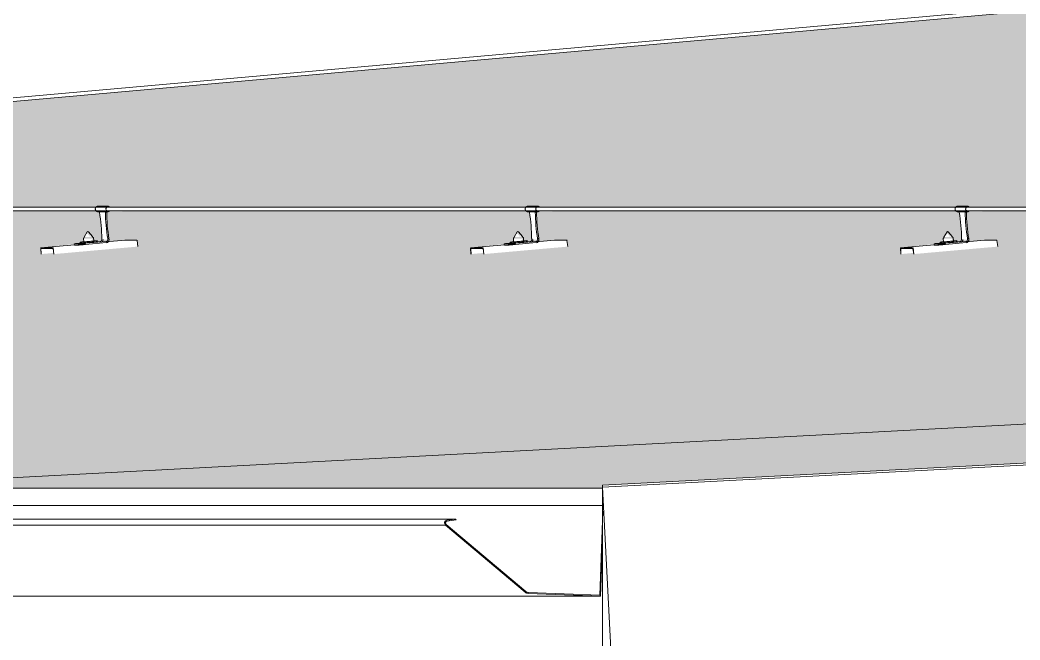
# Model space of a CAD drawing. Header units: metres. Extents: x 4238 to 4687, y -1 to 29.
# Drawn here: x 4305.529 to 4307.868, y 15.983 to 17.432 of the extents above; entities that cross this region are included whole.
import ezdxf

# ---------------------------------------------------------------- set-up
doc = ezdxf.new("R2010")
doc.units = ezdxf.units.M
for name, color, linetype, lineweight in [('A-GENM', 13, 'Continuous', 5), ('A-ROOF', 132, 'Continuous', 5), ('A-ROOF-PATT', 132, 'Continuous', 15), ('Q-SPCQ', 91, 'Continuous', 5)]:
    doc.layers.add(name, color=color, linetype=linetype, lineweight=lineweight)

# ---------------------------------------------------------------- blocks, each defined once
blk = doc.blocks.new('Static Line_Sayfa_Metal Deck_Pan Mount - Up to 15 _ pitch - Max 2 Users-1845874-SECTION - GRIDS C4-C5')
at = {"layer": 'Q-SPCQ'}
for p, q in [((4317.4304, 16.9945), (4303.7114, 16.9946)), ((4303.7114, 16.9866), (4317.2795, 16.9865)), ((4305.7336, 16.9971), (4305.7115, 16.9971)), ((4305.7115, 16.9841), (4305.7336, 16.9841)), ((4305.7147, 16.9841), (4305.7133, 16.9861)), ((4305.7148, 16.9829), (4305.7147, 16.9841)), ((4305.7147, 16.9841), (4305.7286, 16.9841)), ((4305.7272, 16.9861), (4305.7286, 16.9841)), ((4305.7286, 16.9841), (4305.7287, 16.9829)), ((4305.7287, 16.9829), (4305.7316, 16.9832)), ((4305.7316, 16.9832), (4305.7315, 16.9844)), ((4306.739, 16.997), (4306.717, 16.997)), ((4306.717, 16.984), (4306.739, 16.984)), ((4306.7201, 16.9841), (4306.7188, 16.9861)), ((4306.7202, 16.9829), (4306.7201, 16.9841)), ((4306.7201, 16.9841), (4306.734, 16.9841)), ((4306.7327, 16.9861), (4306.734, 16.9841)), ((4306.734, 16.9841), (4306.7341, 16.9829)), ((4306.7341, 16.9829), (4306.7371, 16.9832)), ((4306.7371, 16.9832), (4306.737, 16.9844)), ((4307.7445, 16.997), (4307.7225, 16.997)), ((4307.7225, 16.984), (4307.7445, 16.984)), ((4307.7256, 16.9841), (4307.7243, 16.9861)), ((4307.7257, 16.9829), (4307.7256, 16.9841)), ((4307.7256, 16.9841), (4307.7395, 16.9841)), ((4307.7382, 16.9861), (4307.7395, 16.9841)), ((4307.7395, 16.9841), (4307.7396, 16.9829)), ((4307.7396, 16.9829), (4307.7426, 16.9832)), ((4307.7426, 16.9832), (4307.7425, 16.9844)), ((4305.6681, 16.9105), (4305.7167, 16.9149)), ((4305.6697, 16.9131), (4305.67, 16.9101)), ((4305.6772, 16.9212), (4305.6775, 16.922)), ((4305.6772, 16.9212), (4305.6778, 16.9138)), ((4305.6787, 16.9228), (4305.6775, 16.922)), ((4305.679, 16.9235), (4305.6787, 16.9228)), ((4305.679, 16.9246), (4305.679, 16.9235)), ((4305.7306, 16.9149), (4305.682, 16.9105)), ((4305.6823, 16.9076), (4305.7308, 16.9119)), ((4305.6984, 16.9252), (4305.6983, 16.9262)), ((4305.6984, 16.9252), (4305.6988, 16.9245)), ((4305.7001, 16.9239), (4305.6988, 16.9245)), ((4305.7006, 16.9232), (4305.7001, 16.9239)), ((4305.7012, 16.9159), (4305.7006, 16.9232)), ((4305.7096, 16.9136), (4305.7093, 16.9165)), ((4305.7203, 16.9192), (4305.7201, 16.9212)), ((4305.7737, 16.9176), (4305.7307, 16.9138)), ((4305.7369, 16.9214), (4305.734, 16.9212)), ((4305.734, 16.9212), (4305.7342, 16.9192)), ((4305.7371, 16.9195), (4305.7369, 16.9214)), ((4305.7738, 16.9176), (4305.8025, 16.9176)), ((4305.8028, 16.9168), (4305.8046, 16.9026)), ((4306.6736, 16.9105), (4306.7222, 16.9149)), ((4306.6752, 16.9131), (4306.6755, 16.9101)), ((4306.6827, 16.9212), (4306.683, 16.922)), ((4306.6827, 16.9212), (4306.6833, 16.9138)), ((4306.6842, 16.9228), (4306.683, 16.922)), ((4306.6845, 16.9235), (4306.6842, 16.9228)), ((4306.6844, 16.9245), (4306.6845, 16.9235)), ((4306.7361, 16.9149), (4306.6875, 16.9105)), ((4306.6877, 16.9076), (4306.7363, 16.9119)), ((4306.7038, 16.9252), (4306.7038, 16.9262)), ((4306.7038, 16.9252), (4306.7043, 16.9245)), ((4306.7056, 16.9239), (4306.7043, 16.9245)), ((4306.7061, 16.9232), (4306.7056, 16.9239)), ((4306.7067, 16.9158), (4306.7061, 16.9232)), ((4306.7151, 16.9136), (4306.7148, 16.9165)), ((4306.7257, 16.9192), (4306.7256, 16.9212)), ((4306.7792, 16.9176), (4306.7361, 16.9137)), ((4306.7424, 16.9214), (4306.7395, 16.9212)), ((4306.7395, 16.9212), (4306.7396, 16.9192)), ((4306.7426, 16.9195), (4306.7424, 16.9214)), ((4306.7792, 16.9176), (4306.808, 16.9176)), ((4306.8082, 16.9168), (4306.8101, 16.9026)), ((4307.6791, 16.9105), (4307.7276, 16.9149)), ((4307.6807, 16.9131), (4307.6809, 16.9101)), ((4307.6881, 16.9212), (4307.6885, 16.922)), ((4307.6881, 16.9212), (4307.6888, 16.9138)), ((4307.6896, 16.9228), (4307.6885, 16.922)), ((4307.69, 16.9235), (4307.6896, 16.9228)), ((4307.6899, 16.9245), (4307.69, 16.9235)), ((4307.7415, 16.9149), (4307.693, 16.9105)), ((4307.6932, 16.9076), (4307.7418, 16.9119)), ((4307.7093, 16.9252), (4307.7092, 16.9262)), ((4307.7093, 16.9252), (4307.7098, 16.9245)), ((4307.7111, 16.9239), (4307.7098, 16.9245)), ((4307.7115, 16.9232), (4307.7111, 16.9239)), ((4307.7122, 16.9158), (4307.7115, 16.9232)), ((4307.7205, 16.9136), (4307.7203, 16.9165)), ((4307.7312, 16.9192), (4307.731, 16.9212)), ((4307.7847, 16.9176), (4307.7416, 16.9137)), ((4307.7479, 16.9214), (4307.7449, 16.9212)), ((4307.7449, 16.9212), (4307.7451, 16.9192)), ((4307.7481, 16.9194), (4307.7479, 16.9214)), ((4307.7847, 16.9176), (4307.8135, 16.9176)), ((4307.8137, 16.9168), (4307.8156, 16.9026)), ((4305.5774, 16.8994), (4305.578, 16.8852)), ((4305.6562, 16.9071), (4305.5775, 16.9001)), ((4305.6063, 16.9001), (4305.5775, 16.9001)), ((4305.5784, 16.8852), (4305.5779, 16.8974)), ((4305.578, 16.8982), (4305.6062, 16.8982)), ((4305.6065, 16.8974), (4305.6081, 16.8852)), ((4305.6084, 16.8852), (4305.6066, 16.8994)), ((4305.6558, 16.9093), (4305.656, 16.9063)), ((4305.656, 16.9092), (4305.6647, 16.9092)), ((4305.6563, 16.9062), (4305.6649, 16.9062)), ((4305.6821, 16.9094), (4305.6648, 16.9079)), ((4305.6822, 16.9088), (4305.6684, 16.9076)), ((4306.5829, 16.8994), (4306.5835, 16.8852)), ((4306.6617, 16.9071), (4306.583, 16.9001)), ((4306.6118, 16.9001), (4306.583, 16.9001)), ((4306.5839, 16.8852), (4306.5834, 16.8974)), ((4306.5835, 16.8982), (4306.6117, 16.8982)), ((4306.6119, 16.8974), (4306.6135, 16.8852)), ((4306.6139, 16.8852), (4306.612, 16.8994)), ((4306.6613, 16.9093), (4306.6615, 16.9063)), ((4306.6615, 16.9092), (4306.6702, 16.9092)), ((4306.6617, 16.9062), (4306.6704, 16.9062)), ((4306.6876, 16.9094), (4306.6703, 16.9079)), ((4306.6876, 16.9088), (4306.6739, 16.9076)), ((4307.5884, 16.8994), (4307.589, 16.8852)), ((4307.6671, 16.9071), (4307.5885, 16.9001)), ((4307.6173, 16.9001), (4307.5885, 16.9001)), ((4307.5893, 16.8852), (4307.5888, 16.8974)), ((4307.5889, 16.8981), (4307.6172, 16.8981)), ((4307.6174, 16.8974), (4307.619, 16.8852)), ((4307.6194, 16.8852), (4307.6175, 16.8994)), ((4307.6667, 16.9093), (4307.667, 16.9063)), ((4307.667, 16.9092), (4307.6756, 16.9092)), ((4307.6672, 16.9062), (4307.6759, 16.9062)), ((4307.6931, 16.9094), (4307.6758, 16.9079)), ((4307.6931, 16.9088), (4307.6793, 16.9076))]:
    blk.add_line(p, q, dxfattribs=at)
at = {"layer": 'Q-SPCQ', "flags": 128}
for points in [[(4305.7109, 16.997), (4305.7107, 16.997), (4305.7104, 16.997), (4305.7102, 16.9969), (4305.7099, 16.9968), (4305.7096, 16.9968), (4305.7094, 16.9967), (4305.7091, 16.9966), (4305.7089, 16.9965), (4305.7086, 16.9964), (4305.7084, 16.9963), (4305.7082, 16.9961), (4305.708, 16.996), (4305.7077, 16.9958), (4305.7075, 16.9957), (4305.7073, 16.9955), (4305.7071, 16.9954), (4305.7069, 16.9952), (4305.7067, 16.995), (4305.7066, 16.9948), (4305.7064, 16.9946), (4305.7062, 16.9944), (4305.7061, 16.9942), (4305.706, 16.994), (4305.7058, 16.9937), (4305.7057, 16.9935), (4305.7056, 16.9933), (4305.7055, 16.9931), (4305.7054, 16.9928), (4305.7053, 16.9926), (4305.7052, 16.9923), (4305.7052, 16.9921), (4305.7051, 16.9918), (4305.7051, 16.9916), (4305.705, 16.9913), (4305.705, 16.9911), (4305.705, 16.9908), (4305.705, 16.9906), (4305.705, 16.9903), (4305.705, 16.9901), (4305.705, 16.9898), (4305.7051, 16.9896), (4305.7051, 16.9893), (4305.7052, 16.9891), (4305.7052, 16.9888), (4305.7053, 16.9886), (4305.7054, 16.9883), (4305.7055, 16.9881), (4305.7056, 16.9879), (4305.7057, 16.9876), (4305.7058, 16.9874), (4305.7059, 16.9872), (4305.7061, 16.987), (4305.7062, 16.9867), (4305.7064, 16.9865), (4305.7065, 16.9863), (4305.7067, 16.9861), (4305.7069, 16.986), (4305.7071, 16.9858), (4305.7073, 16.9856), (4305.7075, 16.9854), (4305.7077, 16.9853), (4305.7079, 16.9851), (4305.7081, 16.985), (4305.7084, 16.9849), (4305.7086, 16.9847), (4305.7088, 16.9846), (4305.7091, 16.9845), (4305.7093, 16.9844), (4305.7096, 16.9843), (4305.7098, 16.9843), (4305.7101, 16.9842), (4305.7104, 16.9842), (4305.7106, 16.9841), (4305.7109, 16.9841), (4305.7112, 16.9841), (4305.7114, 16.9841), (4305.7115, 16.9841)], [(4305.7115, 16.9971), (4305.7113, 16.997), (4305.711, 16.997), (4305.7109, 16.997)], [(4305.7384, 16.995), (4305.7382, 16.9951), (4305.738, 16.9953), (4305.7378, 16.9955), (4305.7376, 16.9957), (4305.7374, 16.9958), (4305.7372, 16.996), (4305.7369, 16.9961), (4305.7367, 16.9962), (4305.7365, 16.9964), (4305.7362, 16.9965), (4305.736, 16.9966), (4305.7358, 16.9967), (4305.7355, 16.9968), (4305.7352, 16.9968), (4305.735, 16.9969), (4305.7347, 16.9969), (4305.7345, 16.997), (4305.7342, 16.997), (4305.7339, 16.997), (4305.7337, 16.9971), (4305.7336, 16.9971)], [(4305.7336, 16.9841), (4305.7338, 16.9841), (4305.7341, 16.9841), (4305.7341, 16.9841)], [(4305.7341, 16.9841), (4305.7344, 16.9841), (4305.7347, 16.9841), (4305.7349, 16.9842), (4305.7352, 16.9843), (4305.7355, 16.9843), (4305.7357, 16.9844), (4305.736, 16.9845), (4305.7362, 16.9846), (4305.7364, 16.9847), (4305.7367, 16.9848), (4305.7369, 16.985), (4305.7371, 16.9851), (4305.7374, 16.9853), (4305.7376, 16.9854), (4305.7378, 16.9856), (4305.738, 16.9857), (4305.7382, 16.9859), (4305.7383, 16.9861), (4305.7385, 16.9863), (4305.7387, 16.9865)], [(4306.7164, 16.997), (4306.7162, 16.997), (4306.7159, 16.997), (4306.7156, 16.9969), (4306.7154, 16.9968), (4306.7151, 16.9968), (4306.7149, 16.9967), (4306.7146, 16.9966), (4306.7144, 16.9965), (4306.7141, 16.9964), (4306.7139, 16.9963), (4306.7137, 16.9961), (4306.7134, 16.996), (4306.7132, 16.9958), (4306.713, 16.9957), (4306.7128, 16.9955), (4306.7126, 16.9954), (4306.7124, 16.9952), (4306.7122, 16.995), (4306.712, 16.9948), (4306.7119, 16.9946), (4306.7117, 16.9944), (4306.7116, 16.9942), (4306.7114, 16.994), (4306.7113, 16.9937), (4306.7112, 16.9935), (4306.7111, 16.9933), (4306.711, 16.9931), (4306.7109, 16.9928), (4306.7108, 16.9926), (4306.7107, 16.9923), (4306.7106, 16.9921), (4306.7106, 16.9918), (4306.7105, 16.9916), (4306.7105, 16.9913), (4306.7105, 16.9911), (4306.7105, 16.9908), (4306.7105, 16.9906), (4306.7105, 16.9903), (4306.7105, 16.9901), (4306.7105, 16.9898), (4306.7105, 16.9896), (4306.7106, 16.9893), (4306.7106, 16.9891), (4306.7107, 16.9888), (4306.7108, 16.9886), (4306.7109, 16.9883), (4306.7109, 16.9881), (4306.711, 16.9879), (4306.7112, 16.9876), (4306.7113, 16.9874), (4306.7114, 16.9872), (4306.7115, 16.987), (4306.7117, 16.9867), (4306.7119, 16.9865), (4306.712, 16.9863), (4306.7122, 16.9861), (4306.7124, 16.986), (4306.7126, 16.9858), (4306.7128, 16.9856), (4306.713, 16.9854), (4306.7132, 16.9853), (4306.7134, 16.9851), (4306.7136, 16.985), (4306.7138, 16.9849), (4306.7141, 16.9847), (4306.7143, 16.9846), (4306.7146, 16.9845), (4306.7148, 16.9844), (4306.7151, 16.9843), (4306.7153, 16.9843), (4306.7156, 16.9842), (4306.7158, 16.9842), (4306.7161, 16.9841), (4306.7164, 16.9841), (4306.7166, 16.9841), (4306.7169, 16.984), (4306.717, 16.984)], [(4306.717, 16.997), (4306.7167, 16.997), (4306.7165, 16.997), (4306.7164, 16.997)], [(4306.7439, 16.995), (4306.7437, 16.9951), (4306.7435, 16.9953), (4306.7433, 16.9955), (4306.7431, 16.9957), (4306.7429, 16.9958), (4306.7427, 16.996), (4306.7424, 16.9961), (4306.7422, 16.9962), (4306.742, 16.9964), (4306.7417, 16.9965), (4306.7415, 16.9966), (4306.7412, 16.9967), (4306.741, 16.9968), (4306.7407, 16.9968), (4306.7405, 16.9969), (4306.7402, 16.9969), (4306.7399, 16.997), (4306.7397, 16.997), (4306.7394, 16.997), (4306.7391, 16.997), (4306.739, 16.997)], [(4306.739, 16.984), (4306.7393, 16.9841), (4306.7396, 16.9841), (4306.7396, 16.9841)], [(4306.7396, 16.9841), (4306.7399, 16.9841), (4306.7401, 16.9841), (4306.7404, 16.9842), (4306.7407, 16.9843), (4306.7409, 16.9843), (4306.7412, 16.9844), (4306.7414, 16.9845), (4306.7417, 16.9846), (4306.7419, 16.9847), (4306.7422, 16.9848), (4306.7424, 16.985), (4306.7426, 16.9851), (4306.7428, 16.9853), (4306.743, 16.9854), (4306.7432, 16.9856), (4306.7434, 16.9857), (4306.7436, 16.9859), (4306.7438, 16.9861), (4306.744, 16.9863), (4306.7442, 16.9865)], [(4307.7219, 16.997), (4307.7216, 16.997), (4307.7214, 16.997), (4307.7211, 16.9969), (4307.7208, 16.9968), (4307.7206, 16.9968), (4307.7203, 16.9967), (4307.7201, 16.9966), (4307.7198, 16.9965), (4307.7196, 16.9964), (4307.7194, 16.9963), (4307.7191, 16.9961), (4307.7189, 16.996), (4307.7187, 16.9958), (4307.7185, 16.9957), (4307.7183, 16.9955), (4307.7181, 16.9953), (4307.7179, 16.9952), (4307.7177, 16.995), (4307.7175, 16.9948), (4307.7174, 16.9946), (4307.7172, 16.9944), (4307.7171, 16.9942), (4307.7169, 16.994), (4307.7168, 16.9937), (4307.7167, 16.9935), (4307.7165, 16.9933), (4307.7164, 16.993), (4307.7163, 16.9928), (4307.7163, 16.9926), (4307.7162, 16.9923), (4307.7161, 16.9921), (4307.7161, 16.9918), (4307.716, 16.9916), (4307.716, 16.9913), (4307.716, 16.9911), (4307.7159, 16.9908), (4307.7159, 16.9906), (4307.7159, 16.9903), (4307.716, 16.9901), (4307.716, 16.9898), (4307.716, 16.9896), (4307.7161, 16.9893), (4307.7161, 16.9891), (4307.7162, 16.9888), (4307.7162, 16.9886), (4307.7163, 16.9883), (4307.7164, 16.9881), (4307.7165, 16.9879), (4307.7166, 16.9876), (4307.7168, 16.9874), (4307.7169, 16.9872), (4307.717, 16.987), (4307.7172, 16.9867), (4307.7173, 16.9865), (4307.7175, 16.9863), (4307.7177, 16.9861), (4307.7179, 16.986), (4307.718, 16.9858), (4307.7182, 16.9856), (4307.7184, 16.9854), (4307.7187, 16.9853), (4307.7189, 16.9851), (4307.7191, 16.985), (4307.7193, 16.9849), (4307.7196, 16.9847), (4307.7198, 16.9846), (4307.72, 16.9845), (4307.7203, 16.9844), (4307.7205, 16.9843), (4307.7208, 16.9843), (4307.7211, 16.9842), (4307.7213, 16.9841), (4307.7216, 16.9841), (4307.7219, 16.9841), (4307.7221, 16.9841), (4307.7224, 16.984), (4307.7225, 16.984)], [(4307.7225, 16.997), (4307.7222, 16.997), (4307.722, 16.997), (4307.7219, 16.997)], [(4307.7493, 16.995), (4307.7491, 16.9951), (4307.749, 16.9953), (4307.7488, 16.9955), (4307.7486, 16.9957), (4307.7483, 16.9958), (4307.7481, 16.996), (4307.7479, 16.9961), (4307.7477, 16.9962), (4307.7474, 16.9964), (4307.7472, 16.9965), (4307.747, 16.9966), (4307.7467, 16.9967), (4307.7465, 16.9968), (4307.7462, 16.9968), (4307.7459, 16.9969), (4307.7457, 16.9969), (4307.7454, 16.997), (4307.7451, 16.997), (4307.7449, 16.997), (4307.7446, 16.997), (4307.7445, 16.997)], [(4307.7445, 16.984), (4307.7448, 16.9841), (4307.745, 16.9841), (4307.7451, 16.9841)], [(4307.7451, 16.9841), (4307.7454, 16.9841), (4307.7456, 16.9841), (4307.7459, 16.9842), (4307.7461, 16.9843), (4307.7464, 16.9843), (4307.7467, 16.9844), (4307.7469, 16.9845), (4307.7472, 16.9846), (4307.7474, 16.9847), (4307.7476, 16.9848), (4307.7479, 16.985), (4307.7481, 16.9851), (4307.7483, 16.9852), (4307.7485, 16.9854), (4307.7487, 16.9856), (4307.7489, 16.9857), (4307.7491, 16.9859), (4307.7493, 16.9861), (4307.7495, 16.9863), (4307.7496, 16.9865)], [(4305.679, 16.9246), (4305.6862, 16.9372), (4305.6876, 16.9378)], [(4305.6983, 16.9262), (4305.689, 16.9374), (4305.6876, 16.9378)], [(4306.6844, 16.9245), (4306.6916, 16.9372), (4306.693, 16.9377)], [(4306.7038, 16.9262), (4306.6945, 16.9374), (4306.693, 16.9377)], [(4307.6899, 16.9245), (4307.6971, 16.9372), (4307.6985, 16.9377)], [(4307.7092, 16.9262), (4307.7, 16.9374), (4307.6985, 16.9377)]]:
    blk.add_lwpolyline(points, dxfattribs=at)
at = {"layer": 'Q-SPCQ'}
for centre, major_axis, ratio, start_param, end_param in [((4305.7065, 16.9521), (-0.0062, 0.0697), 0.172982, 4.238239, 5.155805), ((4305.7422, 16.9521), (-0.0062, 0.0697), 0.172982, 1.096647, 2.014212), ((4305.7347, 16.9906), (0, 0.00522), 0.984809, 1.215944, 2.040824), ((4305.7347, 16.9906), (0, 0.00522), 0.984809, 0.08727, 1.134468), ((4305.7347, 16.9906), (0, 0.00522), 0.984809, 2.181665, 3.228863), ((4305.7452, 16.9523), (-0.0062, 0.0697), 0.172982, 1.096647, 2.014212), ((4305.7347, 16.9906), (0, 0.00522), 0.984809, 5.627087, 6.283185), ((4306.712, 16.9521), (-0.0062, 0.0697), 0.172982, 4.238239, 5.155805), ((4306.7477, 16.9521), (-0.0062, 0.0697), 0.172982, 1.096647, 2.014212), ((4306.7402, 16.9905), (0, 0.00522), 0.984809, 1.204859, 2.040824), ((4306.7402, 16.9905), (0, 0.00522), 0.984809, 0.08727, 1.134468), ((4306.7402, 16.9905), (0, 0.00522), 0.984809, 2.181665, 3.228863), ((4306.7506, 16.9523), (-0.0062, 0.0697), 0.172982, 1.096647, 2.014212), ((4306.7402, 16.9905), (0, 0.00522), 0.984809, 5.614088, 6.283185), ((4306.7402, 16.9905), (0, 0.00522), 0.984809, 3.228863, 3.816486), ((4307.7175, 16.9521), (-0.0062, 0.0697), 0.172982, 4.238239, 5.155805), ((4307.7532, 16.9521), (-0.0062, 0.0697), 0.172982, 1.096647, 2.014212), ((4307.7457, 16.9905), (0, 0.00522), 0.984809, 1.193773, 2.040824), ((4307.7457, 16.9905), (0, 0.00522), 0.984809, 0.08727, 1.134468), ((4307.7457, 16.9905), (0, 0.00522), 0.984809, 2.181665, 3.228863), ((4307.7561, 16.9523), (-0.0062, 0.0697), 0.172982, 1.096647, 2.014212), ((4307.7457, 16.9905), (0, 0.00522), 0.984809, 5.601088, 6.283185), ((4307.7457, 16.9905), (0, 0.00522), 0.984809, 3.228863, 3.828753), ((4305.6707, 16.9105), (0.0149, 0.0013), 0.015135, 1.744673, 3.315469), ((4305.6794, 16.9105), (0.0149, 0.0013), 0.015135, 3.315469, 4.886265), ((4305.6895, 16.9148), (0.0198, 0.0017), 0.015135, 2.242443, 3.315469), ((4305.6898, 16.9119), (0.0198, 0.0017), 0.015135, 0.173876, 3.315469), ((4305.6895, 16.9148), (0.0198, 0.0017), 0.015135, 3.315469, 6.457062), ((4305.6898, 16.9119), (0.0198, 0.0017), 0.015135, 3.315469, 6.457062), ((4305.6895, 16.9148), (0.0117, 0.001), 0.015135, 3.315469, 6.457062), ((4305.6895, 16.9148), (0.0198, 0.0017), 0.015135, 0.173876, 0.959275), ((4305.7163, 16.9188), (0, 0.004), 0.984809, 3.228863, 4.799659), ((4305.7163, 16.9188), (0, 0.007), 0.984809, 4.014261, 4.799659), ((4305.7302, 16.9188), (0, 0.004), 0.984809, 3.228863, 4.799659), ((4305.7302, 16.9188), (0, 0.007), 0.984809, 3.228863, 4.799659), ((4305.8026, 16.9166), (-0.000088, 0.000996), 0.172982, 4.949182, 6.048046), ((4306.6762, 16.9105), (0.0149, 0.0013), 0.015135, 1.744673, 3.315469), ((4306.6849, 16.9105), (0.0149, 0.0013), 0.015135, 3.315469, 4.886265), ((4306.6953, 16.9118), (0.0198, 0.0017), 0.015135, 0.173876, 3.315469), ((4306.695, 16.9148), (0.0198, 0.0017), 0.015135, 2.242443, 3.315469), ((4306.695, 16.9148), (0.0198, 0.0017), 0.015135, 3.315469, 6.457062), ((4306.6953, 16.9118), (0.0198, 0.0017), 0.015135, 3.315469, 6.457062), ((4306.695, 16.9148), (0.0117, 0.001), 0.015135, 3.315469, 6.457062), ((4306.695, 16.9148), (0.0198, 0.0017), 0.015135, 0.173876, 0.959275), ((4306.7218, 16.9188), (0, 0.004), 0.984809, 3.228863, 4.799659), ((4306.7218, 16.9188), (0, 0.007), 0.984809, 4.014261, 4.799659), ((4306.7357, 16.9188), (0, 0.004), 0.984809, 3.228863, 4.799659), ((4306.7357, 16.9188), (0, 0.007), 0.984809, 3.228863, 4.799659), ((4306.8081, 16.9166), (-0.000088, 0.000996), 0.172982, 4.949182, 6.048046), ((4307.6817, 16.9105), (0.0149, 0.0013), 0.015135, 1.744673, 3.315469), ((4307.6904, 16.9105), (0.0149, 0.0013), 0.015135, 3.315469, 4.886265), ((4307.7007, 16.9118), (0.0198, 0.0017), 0.015135, 0.173876, 3.315469), ((4307.7005, 16.9148), (0.0198, 0.0017), 0.015135, 2.242443, 3.315469), ((4307.7005, 16.9148), (0.0198, 0.0017), 0.015135, 3.315469, 6.457062), ((4307.7007, 16.9118), (0.0198, 0.0017), 0.015135, 3.315469, 6.457062), ((4307.7005, 16.9148), (0.0117, 0.001), 0.015135, 3.315469, 6.457062), ((4307.7005, 16.9148), (0.0198, 0.0017), 0.015135, 0.173876, 0.959275), ((4307.7273, 16.9188), (0, 0.004), 0.984809, 3.228863, 4.799659), ((4307.7273, 16.9188), (0, 0.007), 0.984809, 4.014261, 4.799659), ((4307.7412, 16.9188), (0, 0.004), 0.984809, 3.228863, 4.799659), ((4307.7412, 16.9188), (0, 0.007), 0.984809, 3.228863, 4.799659), ((4307.8136, 16.9166), (-0.000088, 0.000996), 0.172982, 4.949182, 6.048046), ((4305.5776, 16.8992), (-0.000088, 0.000996), 0.172982, 0.204406, 1.30327), ((4305.5781, 16.8972), (-0.000088, 0.000996), 0.172982, 0.204406, 1.30327), ((4305.6063, 16.8972), (-0.000088, 0.000996), 0.172982, 4.949182, 6.267819), ((4305.6064, 16.8992), (-0.000088, 0.000996), 0.172982, 4.949182, 6.267819), ((4305.6797, 16.9076), (0.0149, 0.0013), 0.015135, 3.315469, 4.886265), ((4305.671, 16.9076), (0.0149, 0.0013), 0.015135, 1.744673, 1.991992), ((4306.5831, 16.8991), (-0.000088, 0.000996), 0.172982, 0.204406, 1.30327), ((4306.5835, 16.8972), (-0.000088, 0.000996), 0.172982, 0.204406, 1.30327), ((4306.6118, 16.8972), (-0.000088, 0.000996), 0.172982, 4.949182, 6.267819), ((4306.6119, 16.8991), (-0.000088, 0.000996), 0.172982, 4.949182, 6.267819), ((4306.6765, 16.9076), (0.0149, 0.0013), 0.015135, 1.744673, 1.991992), ((4306.6851, 16.9076), (0.0149, 0.0013), 0.015135, 3.315469, 4.886265), ((4307.5886, 16.8991), (-0.000088, 0.000996), 0.172982, 0.204406, 1.30327), ((4307.589, 16.8972), (-0.000088, 0.000996), 0.172982, 0.204406, 1.30327), ((4307.6173, 16.8972), (-0.000088, 0.000996), 0.172982, 4.949182, 6.267819), ((4307.6174, 16.8991), (-0.000088, 0.000996), 0.172982, 4.949182, 6.267818), ((4307.6819, 16.9076), (0.0149, 0.0013), 0.015135, 1.744673, 1.991992), ((4307.6906, 16.9076), (0.0149, 0.0013), 0.015135, 3.315469, 4.886265)]:
    blk.add_ellipse(centre, major_axis=major_axis, ratio=ratio, start_param=start_param, end_param=end_param, dxfattribs=at)
blk = doc.blocks.new('Roof Gutters3 - Roof Gutters-1885272-SECTION - GRIDS C4-C5')
at = {"layer": 'A-ROOF'}
for p, q in [((4291.6604, 16.0199), (4311.1495, 17.7515)), ((4291.6658, 16.0117), (4310.8532, 17.7165)), ((4327.0412, 17.3973), (4306.8909, 16.3452)), ((4327.0711, 17.3945), (4306.8912, 16.3409)), ((4306.8912, 16.3409), (4306.8909, 16.3452)), ((4306.9149, 15.8855), (4306.8912, 16.3409))]:
    blk.add_line(p, q, dxfattribs=at)
blk = doc.blocks.new('Gutter 01 - Gutter 01-2642328-SECTION - GRIDS C4-C5')
at = {"layer": 'A-GENM'}
for p, q in [((4304.6741, 16.266), (4305.0457, 16.2857)), ((4304.7096, 16.266), (4305.0457, 16.2838)), ((4306.8918, 16.2842), (4306.885, 16.0883)), ((4304.6522, 16.2631), (4304.6741, 16.266)), ((4306.5475, 16.266), (4304.6741, 16.266)), ((4304.8921, 16.266), (4305.0456, 16.2741)), ((4305.0452, 16.266), (4305.0457, 16.2772)), ((4306.5475, 16.266), (4306.5273, 16.2631)), ((4306.5275, 16.2611), (4306.5492, 16.2642)), ((4306.5492, 16.2642), (4306.5475, 16.266)), ((4304.8492, 16.095), (4304.6489, 16.2516)), ((4306.5242, 16.2516), (4304.6489, 16.2516)), ((4306.5255, 16.2532), (4306.5228, 16.2532)), ((4306.5242, 16.2516), (4306.7103, 16.095)), ((4306.7116, 16.0965), (4306.5255, 16.2532)), ((4306.8869, 16.0862), (4306.8913, 16.2131)), ((4305.0399, 16.0862), (4304.8571, 16.0922)), ((4306.7177, 16.0922), (4306.8869, 16.0862)), ((4306.885, 16.0883), (4306.7178, 16.0942)), ((4306.8869, 16.0862), (4305.0399, 16.0862))]:
    blk.add_line(p, q, dxfattribs=at)
for centre, major_axis, start_param, end_param in [((4306.5282, 16.2567), (0, 0.00646), 0.140117, 2.486102), ((4306.5282, 16.2567), (0, 0.00446), 0.140117, 2.494724), ((4306.7181, 16.1044), (0, 0.0122), 2.443753, 3.106686), ((4306.7181, 16.1044), (0, 0.0102), 2.443753, 3.106686)]:
    blk.add_ellipse(centre, major_axis=major_axis, ratio=0.996205, start_param=start_param, end_param=end_param, dxfattribs=at)
blk.add_open_spline([(4304.6489, 16.2516), (4304.6484, 16.252), (4304.6476, 16.2528), (4304.6467, 16.2542), (4304.6462, 16.2559), (4304.6462, 16.2576), (4304.6466, 16.2589), (4304.6471, 16.2598), (4304.6474, 16.2603), (4304.6478, 16.2609), (4304.6483, 16.2614), (4304.6488, 16.2618), (4304.6492, 16.262), (4304.6497, 16.2623), (4304.6503, 16.2626), (4304.6511, 16.2629), (4304.6518, 16.2631), (4304.6522, 16.2631)], degree=3, knots=[0, 0, 0, 0, 0.111111, 0.222222, 0.333333, 0.444444, 0.555556, 0.611111, 0.638889, 0.666667, 0.75, 0.770833, 0.791667, 0.833333, 0.875, 0.916667, 1, 1, 1, 1], dxfattribs=at)
blk.add_open_spline([(4304.8571, 16.0922), (4304.8562, 16.0922), (4304.8543, 16.0924), (4304.8515, 16.0934), (4304.8499, 16.0944), (4304.8492, 16.095)], degree=3, dxfattribs=at)

msp = doc.modelspace()

# ---------------------------------------------------------------- hatches: boundary and pattern name
at = {"layer": 'A-ROOF-PATT', "lineweight": 5}
h = msp.add_hatch(dxfattribs=at)
h.set_pattern_fill('FP_120', color=256, style=0, pattern_type=2)
h.set_pattern_definition([(5.077, (33.885, -378.047), (-0.0303892908684, 7.191427e-07), [])])
h.paths.add_polyline_path([(4297.6989, 15.7602), (4297.7566, 15.7604), (4297.7512, 15.7649), (4297.7319, 15.7632)])
h.paths.add_polyline_path([(4297.7566, 15.7604), (4305.491, 15.7791), (4305.491, 15.9274), (4305.0457, 15.9274), (4305.0457, 16.0862), (4304.9762, 16.0883), (4304.8506, 16.0941), (4304.8472, 16.0965), (4304.6463, 16.2559), (4304.6484, 16.2614), (4304.6525, 16.2632), (4304.6741, 16.266), (4305.0457, 16.2857), (4305.046, 16.338), (4315.6326, 16.9001), (4315.6328, 16.9002), (4315.764, 16.9141), (4315.7853, 16.9148), (4315.7856, 16.9137), (4315.8285, 16.9175), (4315.8489, 16.9168), (4315.8575, 16.9168), (4315.8583, 16.9112), (4316.7781, 16.9599), (4316.7736, 16.984), (4316.7696, 16.9853), (4316.7665, 16.9865), (4315.7878, 16.9846), (4315.7838, 16.984), (4315.7834, 16.9829), (4315.7848, 16.983), (4315.7864, 16.9829), (4315.7895, 16.9362), (4315.7917, 16.9214), (4315.7887, 16.9215), (4315.7889, 16.9192), (4315.775, 16.9192), (4315.7718, 16.9679), (4315.7681, 16.984), (4315.764, 16.9854), (4315.7611, 16.9865), (4314.7823, 16.9846), (4314.7783, 16.984), (4314.7779, 16.9829), (4314.7794, 16.983), (4314.7809, 16.9829), (4314.784, 16.9362), (4314.7862, 16.9214), (4314.7832, 16.9215), (4314.7835, 16.9192), (4314.7696, 16.9192), (4314.7663, 16.9679), (4314.7626, 16.984), (4314.7587, 16.9853), (4314.7556, 16.9865), (4313.7768, 16.9846), (4313.7728, 16.984), (4313.7724, 16.9829), (4313.7739, 16.983), (4313.7754, 16.9829), (4313.7786, 16.9362), (4313.7807, 16.9214), (4313.7777, 16.9215), (4313.778, 16.9192), (4313.7641, 16.9192), (4313.7608, 16.9679), (4313.7571, 16.984), (4313.7532, 16.9853), (4313.7501, 16.9865), (4312.7713, 16.9846), (4312.7674, 16.9841), (4312.7669, 16.9829), (4312.7684, 16.983), (4312.77, 16.9829), (4312.7731, 16.9362), (4312.7753, 16.9214), (4312.7723, 16.9215), (4312.7725, 16.9192), (4312.7586, 16.9192), (4312.7553, 16.9679), (4312.7517, 16.9841), (4312.7477, 16.9853), (4312.7446, 16.9865), (4311.7659, 16.9846), (4311.7619, 16.9841), (4311.7615, 16.9829), (4311.7629, 16.9831), (4311.7645, 16.9829), (4311.7676, 16.9362), (4311.7698, 16.9214), (4311.7668, 16.9215), (4311.767, 16.9192), (4311.7531, 16.9192), (4311.7499, 16.9679), (4311.7462, 16.9841), (4311.7423, 16.9853), (4311.7392, 16.9865), (4310.7604, 16.9846), (4310.7564, 16.9841), (4310.756, 16.9829), (4310.7575, 16.9831), (4310.759, 16.9829), (4310.7621, 16.9362), (4310.7643, 16.9214), (4310.7613, 16.9215), (4310.7615, 16.9192), (4310.7477, 16.9192), (4310.7444, 16.9679), (4310.7407, 16.9841), (4310.7368, 16.9853), (4310.7337, 16.9865), (4309.7549, 16.9846), (4309.7509, 16.9841), (4309.7505, 16.9829), (4309.752, 16.9831), (4309.7535, 16.9829), (4309.7566, 16.9362), (4309.7588, 16.9214), (4309.7558, 16.9215), (4309.7561, 16.9192), (4309.7422, 16.9192), (4309.7389, 16.9679), (4309.7352, 16.9841), (4309.7313, 16.9853), (4309.7282, 16.9866), (4308.7494, 16.9846), (4308.7455, 16.9841), (4308.745, 16.9829), (4308.7465, 16.9831), (4308.748, 16.9829), (4308.7512, 16.9362), (4308.7534, 16.9214), (4308.7504, 16.9215), (4308.7506, 16.9192), (4308.7367, 16.9192), (4308.7334, 16.9679), (4308.7298, 16.9841), (4308.7258, 16.9853), (4308.7227, 16.9866), (4307.744, 16.9846), (4307.74, 16.9841), (4307.7395, 16.9829), (4307.741, 16.9831), (4307.7426, 16.9829), (4307.7457, 16.9362), (4307.7479, 16.9214), (4307.7449, 16.9215), (4307.7451, 16.9192), (4307.7312, 16.9192), (4307.728, 16.9679), (4307.7243, 16.9841), (4307.7204, 16.9853), (4307.7172, 16.9866), (4306.7385, 16.9846), (4306.7345, 16.9841), (4306.7341, 16.9829), (4306.7355, 16.9831), (4306.7371, 16.9829), (4306.7402, 16.9362), (4306.7424, 16.9214), (4306.7394, 16.9215), (4306.7396, 16.9192), (4306.7257, 16.9192), (4306.7225, 16.9679), (4306.7188, 16.9841), (4306.7149, 16.9853), (4306.7118, 16.9866), (4305.733, 16.9846), (4305.729, 16.9841), (4305.7286, 16.9829), (4305.7301, 16.9831), (4305.7316, 16.9829), (4305.7347, 16.9362), (4305.7369, 16.9214), (4305.7339, 16.9215), (4305.7342, 16.9192), (4305.7203, 16.9192), (4305.717, 16.9679), (4305.7133, 16.9841), (4305.7094, 16.9854), (4305.7063, 16.9866), (4304.7275, 16.9846), (4304.7235, 16.9841), (4304.7231, 16.983), (4304.7246, 16.9831), (4304.7261, 16.983), (4304.7293, 16.9362), (4304.7314, 16.9215), (4304.7285, 16.9215), (4304.7287, 16.9192), (4304.7147, 16.9215), (4304.7115, 16.9679), (4304.7079, 16.9841), (4304.7039, 16.9854), (4304.7008, 16.9866), (4303.7221, 16.9846), (4303.7181, 16.9841), (4303.7176, 16.983), (4303.7191, 16.9831), (4303.7207, 16.983), (4303.7238, 16.9362), (4303.726, 16.9215), (4303.723, 16.9215), (4303.7232, 16.9192), (4303.7092, 16.9215), (4303.706, 16.9679), (4303.7024, 16.9841), (4303.6984, 16.9854), (4303.6951, 16.9892), (4303.6951, 16.9936), (4303.7036, 16.997), (4303.7233, 16.9958), (4303.728, 16.9945), (4304.7045, 16.9963), (4304.7055, 16.997), (4304.7288, 16.9958), (4304.7334, 16.9945), (4305.7099, 16.9963), (4305.711, 16.997), (4305.7343, 16.9958), (4305.7389, 16.9945), (4306.7154, 16.9963), (4306.7165, 16.997), (4306.7397, 16.9957), (4306.7444, 16.9945), (4307.7209, 16.9963), (4307.7219, 16.997), (4307.7452, 16.9957), (4307.7499, 16.9945), (4308.7264, 16.9963), (4308.7274, 16.997), (4308.7507, 16.9957), (4308.7553, 16.9945), (4309.7319, 16.9963), (4309.7329, 16.997), (4309.7562, 16.9957), (4309.7608, 16.9945), (4310.7373, 16.9963), (4310.7384, 16.997), (4310.7616, 16.9957), (4310.7663, 16.9945), (4311.7428, 16.9963), (4311.7438, 16.997), (4311.7671, 16.9957), (4311.7718, 16.9945), (4312.7483, 16.9963), (4312.7493, 16.997), (4312.7726, 16.9957), (4312.7773, 16.9945), (4313.7538, 16.9963), (4313.7548, 16.997), (4313.7781, 16.9957), (4313.7842, 16.9945), (4314.7592, 16.9963), (4314.7603, 16.997), (4314.7835, 16.9957), (4314.7882, 16.9945), (4315.7647, 16.9963), (4315.7657, 16.997), (4315.789, 16.9957), (4315.7937, 16.9945), (4316.7702, 16.9963), (4316.7712, 16.997), (4316.7945, 16.9957), (4316.7992, 16.9945), (4317.431, 16.9945), (4321.0735, 17.1876), (4321.0769, 17.1988), (4321.1378, 17.2033), (4321.1376, 17.2059), (4321.1482, 17.2038), (4321.1483, 17.2026), (4321.1536, 17.2041), (4321.1535, 17.2062), (4321.1617, 17.2086), (4321.1632, 17.2187), (4321.1794, 17.2193), (4321.1802, 17.2194), (4321.1847, 17.2193), (4321.1853, 17.2084), (4321.2003, 17.2075), (4321.2005, 17.2053), (4321.2209, 17.2064), (4321.2699, 17.2042), (4321.2724, 17.1982), (4321.6522, 17.2183), (4321.649, 17.2748), (4321.646, 17.2761), (4321.6426, 17.2801), (4321.6424, 17.2843), (4321.6514, 17.2878), (4321.6595, 17.2866), (4321.6641, 17.2853), (4322.1047, 17.2875), (4322.1052, 17.2878), (4322.1169, 17.2866), (4322.1215, 17.2853), (4322.562, 17.2875), (4322.5645, 17.2878), (4322.5748, 17.2863), (4322.5789, 17.2842), (4322.5791, 17.279), (4322.5708, 17.2723), (4322.5711, 17.2738), (4322.5738, 17.2738), (4322.5741, 17.2672), (4324.9161, 17.3914), (4324.9162, 17.4571), (4329.1612, 17.6839), (4329.5198, 17.7158), (4310.8455, 17.7158), (4291.6658, 16.0118), (4291.6605, 16.0155), (4291.6114, 16.0112), (4300.4824, 16.0112), (4300.576, 16.0192), (4300.5813, 16.0113), (4297.946, 15.7772)])
h.paths.add_polyline_path([(4314.6577, 16.8852), (4314.6559, 16.8877), (4314.6277, 16.8852), (4314.6273, 16.9002), (4314.758, 16.9141), (4314.7799, 16.9148), (4314.7801, 16.9137), (4314.823, 16.9175), (4314.8434, 16.9168), (4314.8521, 16.9168), (4314.8518, 16.9024), (4314.7741, 16.8955)])
h.paths.add_polyline_path([(4313.6522, 16.8852), (4313.6504, 16.8877), (4313.6222, 16.8852), (4313.6218, 16.9002), (4313.7525, 16.9141), (4313.7744, 16.9148), (4313.7746, 16.9137), (4313.8176, 16.9176), (4313.8379, 16.9168), (4313.8466, 16.9168), (4313.8464, 16.9024), (4313.7842, 16.8969)])
h.paths.add_polyline_path([(4312.6468, 16.8852), (4312.6449, 16.8877), (4312.6167, 16.8852), (4312.6163, 16.9002), (4312.747, 16.9141), (4312.7689, 16.9148), (4312.7692, 16.9137), (4312.8121, 16.9176), (4312.8325, 16.9168), (4312.8411, 16.9168), (4312.8409, 16.9024), (4312.7925, 16.8981)])
h.paths.add_polyline_path([(4311.6413, 16.8852), (4311.6394, 16.8877), (4311.6112, 16.8852), (4311.6108, 16.9002), (4311.7415, 16.9141), (4311.7634, 16.9148), (4311.7637, 16.9137), (4311.8066, 16.9176), (4311.827, 16.9168), (4311.8356, 16.9168), (4311.8354, 16.9024), (4311.8011, 16.8994)])
h.paths.add_polyline_path([(4310.6358, 16.8852), (4310.6339, 16.8877), (4310.6058, 16.8852), (4310.6054, 16.9002), (4310.7361, 16.9141), (4310.758, 16.9148), (4310.7582, 16.9137), (4310.8146, 16.9176), (4310.8146, 16.9162), (4310.8302, 16.9168), (4310.8299, 16.9024), (4310.7956, 16.8994)])
h.paths.add_polyline_path([(4309.6303, 16.8852), (4309.6285, 16.8877), (4309.6003, 16.8852), (4309.5999, 16.9002), (4309.7306, 16.9141), (4309.7525, 16.9148), (4309.7527, 16.9138), (4309.7957, 16.9176), (4309.816, 16.9168), (4309.8247, 16.9168), (4309.8244, 16.9024), (4309.7901, 16.8994)])
h.paths.add_polyline_path([(4308.6249, 16.8852), (4308.623, 16.8877), (4308.5948, 16.8852), (4308.5944, 16.9002), (4308.7251, 16.9141), (4308.747, 16.9148), (4308.7473, 16.9138), (4308.7902, 16.9176), (4308.8106, 16.9168), (4308.8192, 16.9168), (4308.819, 16.9024), (4308.7846, 16.8994)])
h.paths.add_polyline_path([(4307.6194, 16.8852), (4307.6175, 16.8877), (4307.5893, 16.8852), (4307.5889, 16.9002), (4307.7196, 16.9141), (4307.7415, 16.9148), (4307.7418, 16.9138), (4307.7847, 16.9176), (4307.8051, 16.9168), (4307.8137, 16.9168), (4307.8135, 16.9024), (4307.7792, 16.8994)])
h.paths.add_polyline_path([(4306.6139, 16.8852), (4306.612, 16.8877), (4306.5839, 16.8852), (4306.5835, 16.9002), (4306.7141, 16.9141), (4306.7361, 16.9148), (4306.7363, 16.9138), (4306.7792, 16.9176), (4306.7996, 16.9168), (4306.8082, 16.9168), (4306.808, 16.9024), (4306.7737, 16.8994)])
h.paths.add_polyline_path([(4305.6084, 16.8852), (4305.6066, 16.8877), (4305.5784, 16.8852), (4305.578, 16.9002), (4305.7087, 16.9141), (4305.7306, 16.9148), (4305.7308, 16.9138), (4305.7738, 16.9176), (4305.7941, 16.9168), (4305.8028, 16.9168), (4305.8025, 16.9025), (4305.6176, 16.886)])
h.paths.add_polyline_path([(4304.6029, 16.8852), (4304.6011, 16.8877), (4304.5729, 16.8852), (4304.5725, 16.9002), (4304.7032, 16.9141), (4304.7251, 16.9148), (4304.7254, 16.9138), (4304.7683, 16.9176), (4304.7886, 16.9168), (4304.7973, 16.9168), (4304.7971, 16.9025), (4304.6277, 16.8874)])
h.paths.add_polyline_path([(4303.5975, 16.8852), (4303.5956, 16.8877), (4303.5674, 16.8852), (4303.567, 16.9002), (4303.6977, 16.9141), (4303.7196, 16.9148), (4303.7199, 16.9138), (4303.7628, 16.9176), (4303.7832, 16.9168), (4303.7918, 16.9168), (4303.7916, 16.9025), (4303.6378, 16.8888)])
h.paths.add_polyline_path([(4302.6583, 16.8882), (4302.5625, 16.8882), (4302.5669, 16.9047), (4302.6727, 16.9159), (4302.6733, 16.9269), (4302.6944, 16.9273), (4302.696, 16.9279), (4302.6809, 16.9288), (4302.6797, 16.9296), (4302.6705, 16.9288), (4302.6733, 16.937), (4302.6979, 16.9337), (4302.6983, 16.9353), (4302.6983, 16.9409), (4302.7109, 16.9871), (4302.7166, 16.946), (4302.7187, 16.9211), (4302.7008, 16.9211), (4302.7012, 16.9179), (4302.8047, 16.9174), (4302.8118, 16.9018), (4302.8029, 16.9016), (4302.7127, 16.9019), (4302.7108, 16.906), (4302.6649, 16.9016), (4302.6615, 16.8885)])
h.paths.add_polyline_path([(4315.7328, 16.9138), (4315.7321, 16.9212), (4315.7534, 16.9215), (4315.7519, 16.9153), (4315.7368, 16.914)])
h.paths.add_polyline_path([(4314.7273, 16.9138), (4314.7267, 16.9212), (4314.7479, 16.9215), (4314.7465, 16.9153), (4314.7313, 16.914)])
h.paths.add_polyline_path([(4313.7218, 16.9138), (4313.7212, 16.9212), (4313.7424, 16.9215), (4313.741, 16.9154), (4313.7258, 16.914)])
h.paths.add_polyline_path([(4312.7163, 16.9138), (4312.7157, 16.9212), (4312.7369, 16.9215), (4312.7355, 16.9154), (4312.7204, 16.914)])
h.paths.add_polyline_path([(4311.7109, 16.9138), (4311.7102, 16.9212), (4311.7315, 16.9215), (4311.73, 16.9154), (4311.7149, 16.914)])
h.paths.add_polyline_path([(4310.7054, 16.9138), (4310.7047, 16.9212), (4310.726, 16.9215), (4310.7246, 16.9154), (4310.7094, 16.914)])
h.paths.add_polyline_path([(4309.6999, 16.9138), (4309.6993, 16.9212), (4309.7205, 16.9215), (4309.7191, 16.9154), (4309.7039, 16.9141)])
h.paths.add_polyline_path([(4308.6944, 16.9138), (4308.6938, 16.9212), (4308.715, 16.9215), (4308.7136, 16.9154), (4308.6984, 16.9141)])
h.paths.add_polyline_path([(4307.689, 16.9138), (4307.6883, 16.9212), (4307.7096, 16.9215), (4307.7081, 16.9154), (4307.693, 16.9141)])
h.paths.add_polyline_path([(4306.6835, 16.9138), (4306.6828, 16.9212), (4306.7041, 16.9215), (4306.7026, 16.9154), (4306.6875, 16.9141)])
h.paths.add_polyline_path([(4305.678, 16.9138), (4305.6774, 16.9212), (4305.6986, 16.9215), (4305.6972, 16.9154), (4305.682, 16.9141)])
h.paths.add_polyline_path([(4304.6725, 16.9138), (4304.6719, 16.9212), (4304.6931, 16.9215), (4304.6917, 16.9154), (4304.6765, 16.9141)])
h.paths.add_polyline_path([(4303.667, 16.9138), (4303.6664, 16.9212), (4303.6877, 16.9215), (4303.6862, 16.9154), (4303.6711, 16.9141)])
h.paths.add_polyline_path([(4302.7209, 16.9211), (4302.7149, 16.9661), (4302.7166, 16.9714), (4302.7215, 16.9714), (4302.7256, 16.9215), (4302.7215, 16.9212)])
h.paths.add_polyline_path([(4315.7339, 16.9245), (4315.737, 16.9327), (4315.7414, 16.9329), (4315.7463, 16.9283), (4315.7504, 16.9277), (4315.7496, 16.9258), (4315.7349, 16.9246)])
h.paths.add_polyline_path([(4314.7284, 16.9245), (4314.7315, 16.9327), (4314.736, 16.9329), (4314.7409, 16.9283), (4314.7449, 16.9277), (4314.7441, 16.9258), (4314.7294, 16.9246)])
h.paths.add_polyline_path([(4313.7229, 16.9245), (4313.726, 16.9327), (4313.7305, 16.9329), (4313.7354, 16.9283), (4313.7394, 16.9277), (4313.7387, 16.9258), (4313.7239, 16.9246)])
h.paths.add_polyline_path([(4312.7174, 16.9245), (4312.7205, 16.9327), (4312.725, 16.9329), (4312.7299, 16.9283), (4312.7339, 16.9277), (4312.7332, 16.9258), (4312.7184, 16.9246)])
h.paths.add_polyline_path([(4311.712, 16.9245), (4311.715, 16.9327), (4311.7195, 16.9329), (4311.7244, 16.9283), (4311.7285, 16.9278), (4311.7277, 16.9258), (4311.713, 16.9246)])
h.paths.add_polyline_path([(4310.7065, 16.9245), (4310.7096, 16.9327), (4310.7141, 16.933), (4310.719, 16.9283), (4310.723, 16.9278), (4310.7222, 16.9258), (4310.7075, 16.9246)])
h.paths.add_polyline_path([(4309.701, 16.9245), (4309.7041, 16.9327), (4309.7086, 16.933), (4309.7135, 16.9283), (4309.7175, 16.9278), (4309.7167, 16.9258), (4309.702, 16.9246)])
h.paths.add_polyline_path([(4308.6955, 16.9245), (4308.6986, 16.9327), (4308.7031, 16.933), (4308.708, 16.9283), (4308.712, 16.9278), (4308.7113, 16.9258), (4308.6965, 16.9246)])
h.paths.add_polyline_path([(4307.6901, 16.9245), (4307.6931, 16.9327), (4307.6976, 16.933), (4307.7025, 16.9283), (4307.7065, 16.9278), (4307.7058, 16.9258), (4307.691, 16.9246)])
h.paths.add_polyline_path([(4306.6846, 16.9245), (4306.6877, 16.9327), (4306.6921, 16.933), (4306.697, 16.9283), (4306.7011, 16.9278), (4306.7003, 16.9258), (4306.6856, 16.9246)])
h.paths.add_polyline_path([(4305.6791, 16.9245), (4305.6822, 16.9327), (4305.6867, 16.933), (4305.6916, 16.9283), (4305.6956, 16.9278), (4305.6948, 16.9258), (4305.6801, 16.9246)])
h.paths.add_polyline_path([(4304.6736, 16.9245), (4304.6767, 16.9327), (4304.6812, 16.933), (4304.6861, 16.9283), (4304.6901, 16.9278), (4304.6894, 16.9258), (4304.6746, 16.9246)])
h.paths.add_polyline_path([(4303.6681, 16.9245), (4303.6712, 16.9327), (4303.6757, 16.933), (4303.6806, 16.9283), (4303.6846, 16.9278), (4303.6839, 16.9258), (4303.6691, 16.9246)])
h.paths.add_polyline_path([(4316.7927, 16.9607), (4317.2489, 16.9865), (4316.7933, 16.9846), (4316.7893, 16.984), (4316.7888, 16.9832), (4316.7903, 16.983), (4316.7919, 16.9829), (4316.7922, 16.9679)])
h.paths.add_polyline_path([(4321.1256, 17.1904), (4321.2221, 17.1959), (4321.219, 17.2007), (4321.1272, 17.1959)])
h.paths.add_polyline_path([(4321.2002, 17.2118), (4321.1918, 17.2118), (4321.1916, 17.2317), (4321.1987, 17.2569), (4321.2031, 17.2118), (4321.2004, 17.2118)])
h.paths.add_polyline_path([(4321.2031, 17.2118), (4321.2004, 17.2666), (4321.2052, 17.2666), (4321.2081, 17.2121), (4321.2054, 17.2119)])
h.paths.add_polyline_path([(4321.6074, 17.2169), (4321.6109, 17.2225), (4321.6158, 17.2241), (4321.6187, 17.22), (4321.624, 17.2198), (4321.6226, 17.2177), (4321.6086, 17.217)])
h.paths.add_polyline_path([(4321.6587, 17.2187), (4321.6587, 17.2187), (4321.658, 17.2266)])
h.paths.add_polyline_path([(4321.6617, 17.2188), (4322.1087, 17.2428), (4322.1052, 17.2752), (4322.1001, 17.2774), (4321.657, 17.2761), (4321.656, 17.2748), (4321.657, 17.2738), (4321.659, 17.2738), (4321.661, 17.2267)])
h.paths.add_polyline_path([(4321.1655, 17.2207), (4321.1632, 17.2209), (4321.1603, 17.2207), (4321.1655, 17.2265), (4321.1749, 17.2282), (4321.182, 17.2266), (4321.1847, 17.2218), (4321.1684, 17.2209)])
h.paths.add_polyline_path([(4321.1916, 17.2317), (4321.1974, 17.2779), (4321.1971, 17.2569)])
h.paths.add_polyline_path([(4322.1174, 17.243), (4322.5644, 17.2667), (4322.5626, 17.2752), (4322.5575, 17.2774), (4322.1144, 17.2761), (4322.1134, 17.2749), (4322.1137, 17.2738), (4322.1164, 17.2738), (4322.117, 17.253)])
h = msp.add_hatch(dxfattribs=at)
h.set_pattern_fill('FP_122', color=256, style=0, pattern_type=2)
h.set_pattern_definition([(2.989, (-248.572, -225.006), (-3.17289901e-05, 0.00079943309363), [])])
h.paths.add_polyline_path([(4305.0457, 16.338), (4306.8913, 16.3394), (4306.8914, 16.3453), (4322.9014, 17.1825), (4322.9064, 17.1988), (4322.9673, 17.2033), (4322.9671, 17.2059), (4322.9776, 17.2059), (4322.9778, 17.2026), (4322.9831, 17.2033), (4322.983, 17.2062), (4323.0299, 17.2064), (4323.03, 17.2053), (4323.0485, 17.2064), (4323.0985, 17.2064), (4323.1047, 17.1917), (4326.9282, 17.3914), (4324.9161, 17.3914), (4322.5739, 17.2672), (4322.5741, 17.2099), (4322.5672, 17.2099), (4322.5638, 17.2666), (4322.1174, 17.2428), (4322.1196, 17.212), (4322.1166, 17.212), (4322.1167, 17.2099), (4322.1098, 17.2099), (4322.1087, 17.2425), (4321.6617, 17.2188), (4321.6623, 17.212), (4321.6593, 17.212), (4321.6594, 17.2099), (4321.6524, 17.2099), (4321.652, 17.2183), (4321.2724, 17.1982), (4321.2756, 17.1906), (4321.2671, 17.1905), (4321.2244, 17.1905), (4321.2223, 17.1955), (4321.125, 17.1885), (4321.1232, 17.1826), (4321.1095, 17.1824), (4321.0719, 17.1824), (4321.0735, 17.1876), (4305.1227, 16.342)])
h.paths.add_polyline_path([(4321.5118, 17.1806), (4321.5115, 17.1956), (4321.6064, 17.2027), (4321.6064, 17.2031), (4321.6557, 17.2033), (4321.658, 17.2033), (4321.7248, 17.2053), (4321.7247, 17.191), (4321.5258, 17.1814)])
h.paths.add_polyline_path([(4321.9692, 17.1806), (4321.9689, 17.1956), (4322.0638, 17.2027), (4322.0637, 17.2031), (4322.1131, 17.2033), (4322.1154, 17.2033), (4322.1676, 17.2061), (4322.1401, 17.2039), (4322.1822, 17.2053), (4322.1832, 17.1911), (4321.9832, 17.1814)])
h.paths.add_polyline_path([(4322.4266, 17.1807), (4322.4262, 17.1956), (4322.5211, 17.2027), (4322.5211, 17.2031), (4322.5705, 17.2034), (4322.5728, 17.2034), (4322.625, 17.2061), (4322.5975, 17.2039), (4322.6395, 17.2053), (4322.6406, 17.1911), (4322.4406, 17.1814)])
h.paths.add_polyline_path([(4322.953, 17.1838), (4323.0539, 17.1905), (4323.0485, 17.2008), (4322.9567, 17.1959), (4322.9545, 17.1886)])
h.paths.add_polyline_path([(4322.9726, 17.206), (4322.9912, 17.2087), (4322.992, 17.2187), (4323.0142, 17.2193), (4323.0148, 17.2085), (4322.9778, 17.2062)])
h.paths.add_polyline_path([(4321.606, 17.2062), (4321.6056, 17.2136), (4321.6263, 17.2138), (4321.6266, 17.2073), (4321.6097, 17.2064)])
h.paths.add_polyline_path([(4322.0633, 17.2062), (4322.0629, 17.2136), (4322.0837, 17.2138), (4322.084, 17.2073), (4322.0671, 17.2064)])
h.paths.add_polyline_path([(4322.5207, 17.2062), (4322.5203, 17.2137), (4322.541, 17.2138), (4322.5414, 17.2073), (4322.5245, 17.2064)])
h.paths.add_polyline_path([(4323.0095, 17.2081), (4323.0102, 17.2087), (4323.0095, 17.2087)])
h.paths.add_polyline_path([(4323.0213, 17.2118), (4323.0213, 17.256), (4323.0307, 17.2317), (4323.0307, 17.2118), (4323.0297, 17.2118)])
h.paths.add_polyline_path([(4322.0648, 17.2169), (4322.0683, 17.2225), (4322.0722, 17.2251), (4322.076, 17.2201), (4322.0813, 17.2198), (4322.08, 17.2177), (4322.066, 17.217)])
h.paths.add_polyline_path([(4322.5222, 17.2169), (4322.5257, 17.2225), (4322.5296, 17.2251), (4322.5334, 17.2201), (4322.5387, 17.2198), (4322.5374, 17.2177), (4322.5233, 17.217)])
h.paths.add_polyline_path([(4322.995, 17.2208), (4322.995, 17.221), (4322.9898, 17.2208), (4322.992, 17.2259), (4323.0051, 17.228), (4323.011, 17.2262), (4323.0142, 17.2218), (4322.9972, 17.2209)])
h.paths.add_polyline_path([(4323.0307, 17.2317), (4323.0206, 17.2663), (4323.02, 17.278), (4323.025, 17.278), (4323.0357, 17.2319), (4323.0326, 17.2318)])

# ---------------------------------------------------------------- linework, layer by layer
at = {"layer": 'A-ROOF'}
for p, q in [((4305.0457, 16.338), (4321.0735, 17.1876)), ((4306.8913, 16.338), (4305.0457, 16.338)), ((4306.8913, 15.9274), (4306.8913, 16.338)), ((4306.8913, 16.2979), (4305.0457, 16.2979))]:
    msp.add_line(p, q, dxfattribs=at)

# ---------------------------------------------------------------- block references
at = {"layer": 'A-GENM'}
msp.add_blockref('Gutter 01 - Gutter 01-2642328-SECTION - GRIDS C4-C5', (0, 0), dxfattribs=at)
at = {"layer": 'A-ROOF'}
msp.add_blockref('Roof Gutters3 - Roof Gutters-1885272-SECTION - GRIDS C4-C5', (0, 0), dxfattribs=at)
at = {"layer": 'Q-SPCQ'}
msp.add_blockref('Static Line_Sayfa_Metal Deck_Pan Mount - Up to 15 _ pitch - Max 2 Users-1845874-SECTION - GRIDS C4-C5', (0, 0), dxfattribs=at)

doc.saveas('drawing.dxf')
